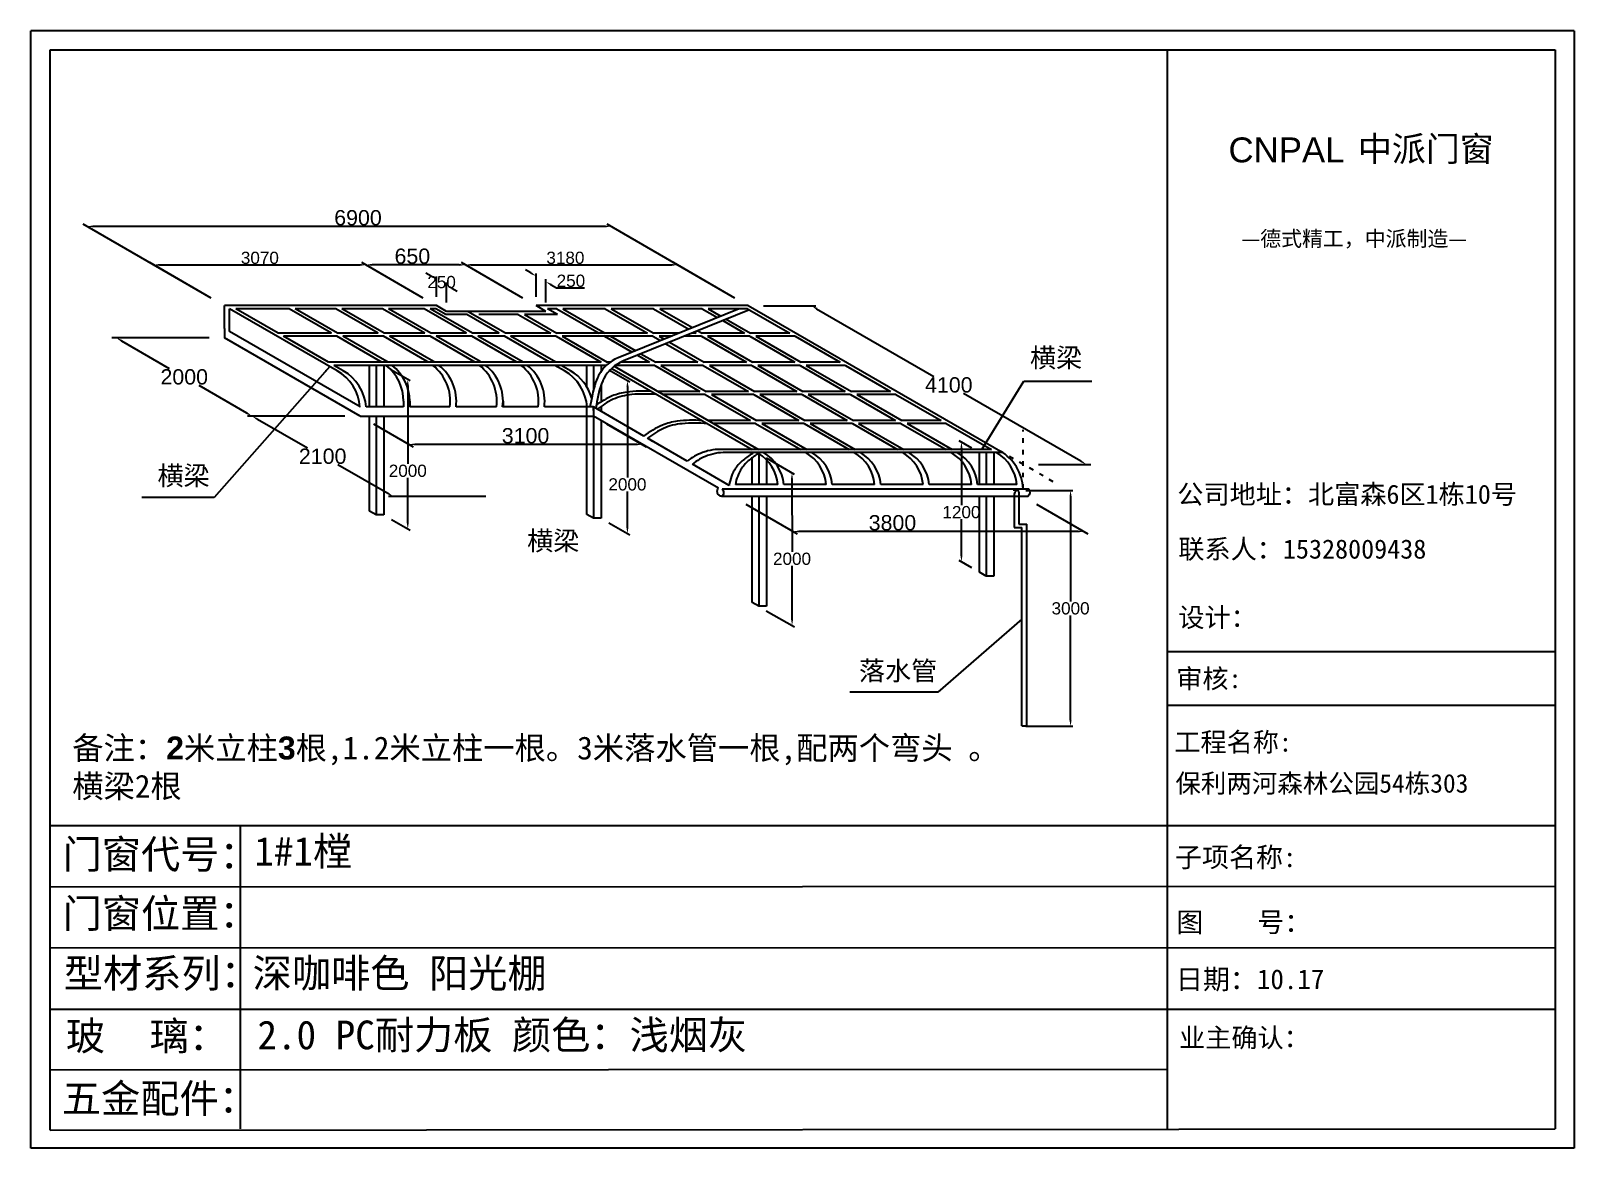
# Model space of a CAD drawing. Header units: inches. Extents: x -138455 to 599497, y -747149 to 13167.
# Drawn here: x 270431 to 290609, y -406641 to -392029 of the extents above; entities that cross this region are included whole.
import ezdxf

# ---------------------------------------------------------------- set-up
doc = ezdxf.new("R2010")
doc.units = ezdxf.units.IN
doc.header["$MEASUREMENT"] = 0
doc.header["$PDMODE"] = 35
doc.header["$PDSIZE"] = -3
doc.linetypes.add('ACAD_ISO03W100', pattern=[30, 12, -18])
doc.layers.add('0 @ 1', color=7, linetype='Continuous')
doc.styles.add('Annotative', font='arialbd.ttf')
doc.styles.add('MtXpl_', font='')
doc.styles.get("Standard").update_dxf_attribs({"font": 'arial.ttf'})
doc.styles.get('MtXpl_').set_extended_font_data('SimSun')
doc.dimstyles.get("Standard").update_dxf_attribs({"dimtxt": 80, "dimasz": 70, "dimexe": 40, "dimexo": 80, "dimgap": 0, "dimtad": 1, "dimtih": 1, "dimtoh": 1, "dimdec": 0, "dimzin": 0, "dimdsep": 46, "dimtxsty": 'Standard', "dimcen": 0.09, "dimadec": 0, "dimazin": 0, "dimtfac": 1, "dimtdec": 0, "dimtofl": 0, "dimtmove": 0, "dimatfit": 3, "dimfxl": 0, "dimtolj": 1, "dimtzin": 0, "dimarcsym": 0})

# ---------------------------------------------------------------- blocks, each defined once
blk = doc.blocks.new('*D1788')
at = {"color": 0, "lineweight": -2, "transparency": 16777216}
for p, q in [((279778, -398218), (280450, -398606)), ((283578, -398218), (284250, -398606)), ((284118, -398576), (280478, -398576))]:
    blk.add_line(p, q, dxfattribs=at)
at = {"color": 0, "transparency": 16777216}
for points in [[(280478, -398562), (280478, -398589), (280398, -398576)], [(284118, -398562), (284118, -398589), (284198, -398576)]]:
    blk.add_solid(points, dxfattribs=at)
at = {"layer": 'Defpoints', "color": 0, "transparency": 16777216}
for p in [(279605, -398118), (283405, -398118), (280398, -398576)]:
    blk.add_point(p, dxfattribs=at)
at = {"color": 0, "transparency": 16777216, "insert": (281696, -398463), "char_height": 160, "attachment_point": 5}
blk.add_mtext('\\A1;{\\H1.25x;3800}', dxfattribs=at)
blk = doc.blocks.new('*D1789')
at = {"color": 0, "lineweight": -2, "transparency": 16777216}
for p, q in [((272761, -396043), (271488, -396043)), ((271617, -396083), (272241, -396443)), ((273254, -397028), (272630, -396667)), ((274536, -397068), (273263, -397068))]:
    blk.add_line(p, q, dxfattribs=at)
at = {"color": 0, "transparency": 16777216}
for points in [[(271624, -396071), (271611, -396094), (271548, -396043)], [(273261, -397016), (273247, -397039), (273323, -397068)]]:
    blk.add_solid(points, dxfattribs=at)
at = {"layer": 'Defpoints', "color": 0, "transparency": 16777216}
for p in [(271548, -396043), (272961, -396043), (274736, -397068)]:
    blk.add_point(p, dxfattribs=at)
at = {"color": 0, "transparency": 16777216, "insert": (272436, -396555), "char_height": 160, "attachment_point": 5}
blk.add_mtext('\\A1;{\\H1.25x;2000}', dxfattribs=at)
blk = doc.blocks.new('*D1790')
at = {"color": 0, "lineweight": -2, "transparency": 16777216}
for p, q in [((275562, -395523), (274760, -395059)), ((276032, -395089), (274892, -395089)), ((276862, -395523), (276060, -395059))]:
    blk.add_line(p, q, dxfattribs=at)
at = {"color": 0, "transparency": 16777216}
for points in [[(274892, -395076), (274892, -395103), (274812, -395089)], [(276032, -395076), (276032, -395103), (276112, -395089)]]:
    blk.add_solid(points, dxfattribs=at)
at = {"layer": 'Defpoints', "color": 0, "transparency": 16777216}
for p in [(274812, -395089), (275736, -395623), (277036, -395623)]:
    blk.add_point(p, dxfattribs=at)
at = {"color": 0, "transparency": 16777216, "insert": (275419, -394977), "char_height": 160, "attachment_point": 5}
blk.add_mtext('\\A1;{\\H1.25x;650 }', dxfattribs=at)
blk = doc.blocks.new('*D1791')
at = {"color": 0, "lineweight": -2, "transparency": 16777216}
for p, q in [((276966, -395195), (276897, -395155)), ((277036, -395507), (277036, -395200)), ((277166, -395582), (277166, -395275)), ((277235, -395350), (277304, -395390)), ((277304, -395390), (277670, -395390))]:
    blk.add_line(p, q, dxfattribs=at)
at = {"color": 0, "transparency": 16777216}
for points in [[(276973, -395183), (276960, -395207), (277036, -395235)], [(277242, -395338), (277228, -395362), (277166, -395310)]]:
    blk.add_solid(points, dxfattribs=at)
at = {"layer": 'Defpoints', "color": 0, "transparency": 16777216}
for p in [(277166, -395310), (277036, -395623), (277166, -395698)]:
    blk.add_point(p, dxfattribs=at)
at = {"color": 0, "transparency": 16777216, "insert": (277492, -395298), "char_height": 160, "attachment_point": 5}
blk.add_mtext('\\A1;250', dxfattribs=at)
blk = doc.blocks.new('*D1792')
at = {"color": 0, "lineweight": -2, "transparency": 16777216}
for p, q in [((275666, -395238), (275597, -395198)), ((275736, -395507), (275736, -395243)), ((275866, -395582), (275866, -395318)), ((275935, -395393), (276004, -395433))]:
    blk.add_line(p, q, dxfattribs=at)
at = {"color": 0, "transparency": 16777216}
for points in [[(275673, -395226), (275660, -395249), (275736, -395278)], [(275942, -395381), (275928, -395404), (275866, -395353)]]:
    blk.add_solid(points, dxfattribs=at)
at = {"layer": 'Defpoints', "color": 0, "transparency": 16777216}
for p in [(275736, -395278), (275736, -395623), (275866, -395698)]:
    blk.add_point(p, dxfattribs=at)
at = {"color": 0, "transparency": 16777216, "insert": (275801, -395315), "char_height": 160, "attachment_point": 5}
blk.add_mtext('\\A1;250', dxfattribs=at)
blk = doc.blocks.new('*D1793')
at = {"color": 0, "lineweight": -2, "transparency": 16777216}
for p, q in [((280011, -395623), (280696, -395623)), ((280705, -395663), (282239, -396548)), ((284161, -397658), (282627, -396772)), ((283605, -397698), (284290, -397698))]:
    blk.add_line(p, q, dxfattribs=at)
at = {"color": 0, "transparency": 16777216}
for points in [[(280712, -395651), (280699, -395674), (280636, -395623)], [(284167, -397646), (284154, -397669), (284230, -397698)]]:
    blk.add_solid(points, dxfattribs=at)
at = {"layer": 'Defpoints', "color": 0, "transparency": 16777216}
for p in [(279811, -395623), (280636, -395623), (283405, -397698)]:
    blk.add_point(p, dxfattribs=at)
at = {"color": 0, "transparency": 16777216, "insert": (282433, -396660), "char_height": 160, "attachment_point": 5}
blk.add_mtext('\\A1;{\\H1.25x;4100}', dxfattribs=at)
blk = doc.blocks.new('*D1821')
at = {"color": 0, "lineweight": -2, "transparency": 16777216}
for p, q in [((274909, -397168), (275428, -397467)), ((277959, -397168), (278478, -397467)), ((278346, -397437), (275456, -397437))]:
    blk.add_line(p, q, dxfattribs=at)
at = {"color": 0, "transparency": 16777216}
for points in [[(275456, -397424), (275456, -397450), (275376, -397437)], [(278346, -397424), (278346, -397450), (278426, -397437)]]:
    blk.add_solid(points, dxfattribs=at)
at = {"layer": 'Defpoints', "color": 0, "transparency": 16777216}
for p in [(274736, -397068), (277786, -397068), (275376, -397437)]:
    blk.add_point(p, dxfattribs=at)
at = {"color": 0, "transparency": 16777216, "insert": (276899, -397325), "char_height": 160, "attachment_point": 5}
blk.add_mtext('\\A1;{\\H1.25x;3100}', dxfattribs=at)
blk = doc.blocks.new('*D1822')
at = {"color": 0, "lineweight": -2, "transparency": 16777216}
for p, q in [((272787, -395523), (271114, -394556)), ((277936, -394586), (271246, -394586)), ((279637, -395523), (277964, -394556))]:
    blk.add_line(p, q, dxfattribs=at)
at = {"color": 0, "transparency": 16777216}
for points in [[(271246, -394573), (271246, -394600), (271166, -394586)], [(277936, -394573), (277936, -394600), (278016, -394586)]]:
    blk.add_solid(points, dxfattribs=at)
at = {"layer": 'Defpoints', "color": 0, "transparency": 16777216}
for p in [(271166, -394586), (272961, -395623), (279811, -395623)]:
    blk.add_point(p, dxfattribs=at)
at = {"color": 0, "transparency": 16777216, "insert": (274708, -394474), "char_height": 160, "attachment_point": 5}
blk.add_mtext('\\A1;{\\H1.25x;6900}', dxfattribs=at)
blk = doc.blocks.new('*D1842')
at = {"color": 0, "lineweight": -2, "transparency": 16777216}
for p, q in [((272787, -395523), (271985, -395059)), ((272117, -395089), (274732, -395089)), ((275562, -395523), (274760, -395059))]:
    blk.add_line(p, q, dxfattribs=at)
at = {"color": 0, "transparency": 16777216}
for points in [[(272117, -395076), (272117, -395103), (272037, -395089)], [(274732, -395076), (274732, -395103), (274812, -395089)]]:
    blk.add_solid(points, dxfattribs=at)
at = {"layer": 'Defpoints', "color": 0, "transparency": 16777216}
for p in [(274812, -395089), (272961, -395623), (275736, -395623)]:
    blk.add_point(p, dxfattribs=at)
at = {"color": 0, "transparency": 16777216, "insert": (273425, -394998), "char_height": 160, "attachment_point": 5}
blk.add_mtext('\\A1;3070 ', dxfattribs=at)
blk = doc.blocks.new('*D1843')
at = {"color": 0, "lineweight": -2, "transparency": 16777216}
for p, q in [((276862, -395523), (276060, -395059)), ((276192, -395089), (278807, -395089)), ((279637, -395523), (278835, -395059))]:
    blk.add_line(p, q, dxfattribs=at)
at = {"color": 0, "transparency": 16777216}
for points in [[(276192, -395076), (276192, -395103), (276112, -395089)], [(278807, -395076), (278807, -395103), (278887, -395089)]]:
    blk.add_solid(points, dxfattribs=at)
at = {"layer": 'Defpoints', "color": 0, "transparency": 16777216}
for p in [(278887, -395089), (277036, -395623), (279811, -395623)]:
    blk.add_point(p, dxfattribs=at)
at = {"color": 0, "transparency": 16777216, "insert": (277420, -394998), "char_height": 160, "attachment_point": 5}
blk.add_mtext('\\A1;3180', dxfattribs=at)
blk = doc.blocks.new('*D1844')
at = {"color": 0, "lineweight": -2, "transparency": 16777216}
for p, q in [((274534, -397068), (273263, -397068)), ((273393, -397107), (274049, -397480)), ((275099, -398078), (274443, -397705)), ((276379, -398118), (275108, -398118))]:
    blk.add_line(p, q, dxfattribs=at)
at = {"color": 0, "transparency": 16777216}
for points in [[(273399, -397096), (273386, -397119), (273323, -397068)], [(275106, -398066), (275093, -398090), (275169, -398118)]]:
    blk.add_solid(points, dxfattribs=at)
at = {"layer": 'Defpoints', "color": 0, "transparency": 16777216}
for p in [(274736, -397068), (275169, -398118), (276582, -398118)]:
    blk.add_point(p, dxfattribs=at)
at = {"color": 0, "transparency": 16777216, "insert": (274246, -397593), "char_height": 160, "attachment_point": 5}
blk.add_mtext('\\A1;{\\H1.25x;2100}', dxfattribs=at)
blk = doc.blocks.new('*D1845')
at = {"color": 0, "lineweight": -2, "transparency": 16777216}
for p, q in [((275144, -396461), (275389, -396602)), ((275359, -396665), (275359, -397691)), ((275359, -398462), (275359, -397875)), ((275144, -398418), (275389, -398559))]:
    blk.add_line(p, q, dxfattribs=at)
at = {"color": 0, "transparency": 16777216}
for points in [[(275345, -396665), (275372, -396665), (275359, -396585)], [(275345, -398462), (275372, -398462), (275359, -398542)]]:
    blk.add_solid(points, dxfattribs=at)
at = {"layer": 'Defpoints', "color": 0, "transparency": 16777216}
for p in [(275044, -396403), (275044, -398360), (275359, -398542)]:
    blk.add_point(p, dxfattribs=at)
at = {"color": 0, "transparency": 16777216, "insert": (275359, -397783), "char_height": 160, "attachment_point": 5}
blk.add_mtext('\\A1;2000', dxfattribs=at)
blk = doc.blocks.new('*D1846')
at = {"color": 0, "lineweight": -2, "transparency": 16777216}
for p, q in [((280045, -397614), (280412, -397826)), ((280382, -397888), (280383, -398842)), ((280384, -399727), (280383, -399026)), ((280047, -399613), (280414, -399824))]:
    blk.add_line(p, q, dxfattribs=at)
at = {"color": 0, "transparency": 16777216}
for points in [[(280395, -397888), (280369, -397888), (280382, -397808)], [(280397, -399727), (280371, -399727), (280384, -399807)]]:
    blk.add_solid(points, dxfattribs=at)
at = {"layer": 'Defpoints', "color": 0, "transparency": 16777216}
for p in [(279945, -397556), (279947, -399555), (280384, -399807)]:
    blk.add_point(p, dxfattribs=at)
at = {"color": 0, "transparency": 16777216, "insert": (280383, -398934), "char_height": 160, "attachment_point": 5}
blk.add_mtext('\\A1;2000', dxfattribs=at)
blk = doc.blocks.new('*D1847')
at = {"color": 0, "lineweight": -2, "transparency": 16777216}
for p, q in [((277987, -396461), (278262, -396620)), ((278232, -396682), (278231, -397870)), ((278231, -398522), (278231, -398053)), ((277986, -398461), (278261, -398620))]:
    blk.add_line(p, q, dxfattribs=at)
at = {"color": 0, "transparency": 16777216}
for points in [[(278218, -396682), (278245, -396682), (278232, -396602)], [(278217, -398522), (278244, -398522), (278231, -398602)]]:
    blk.add_solid(points, dxfattribs=at)
at = {"layer": 'Defpoints', "color": 0, "transparency": 16777216}
for p in [(277887, -396403), (277886, -398403), (278231, -398602)]:
    blk.add_point(p, dxfattribs=at)
at = {"color": 0, "transparency": 16777216, "insert": (278231, -397961), "char_height": 160, "width": 480, "attachment_point": 5}
blk.add_mtext('\\A1;2000', dxfattribs=at)
blk = doc.blocks.new('*D1848')
at = {"color": 0, "lineweight": -2, "transparency": 16777216}
for p, q in [((283440, -398039), (284055, -398039)), ((284025, -398119), (284025, -399490)), ((284025, -401044), (284025, -399673)), ((283440, -401124), (284055, -401124))]:
    blk.add_line(p, q, dxfattribs=at)
at = {"color": 0, "transparency": 16777216}
for points in [[(284011, -398119), (284038, -398119), (284025, -398039)], [(284011, -401044), (284038, -401044), (284025, -401124)]]:
    blk.add_solid(points, dxfattribs=at)
at = {"layer": 'Defpoints', "color": 0, "transparency": 16777216}
for p in [(283340, -398039), (283340, -401124), (284025, -401124)]:
    blk.add_point(p, dxfattribs=at)
at = {"color": 0, "transparency": 16777216, "insert": (284025, -399582), "char_height": 160, "attachment_point": 5}
blk.add_mtext('\\A1;3000', dxfattribs=at)
blk = doc.blocks.new('*D1849')
at = {"color": 0, "lineweight": -2, "transparency": 16777216}
for p, q in [((282736, -397487), (282568, -397390)), ((282598, -397487), (282598, -398232)), ((282598, -398891), (282598, -398415)), ((282736, -399051), (282568, -398954))]:
    blk.add_line(p, q, dxfattribs=at)
at = {"color": 0, "transparency": 16777216}
for points in [[(282585, -397487), (282612, -397487), (282598, -397407)], [(282585, -398891), (282612, -398891), (282598, -398971)]]:
    blk.add_solid(points, dxfattribs=at)
at = {"layer": 'Defpoints', "color": 0, "transparency": 16777216}
for p in [(282836, -397544), (282598, -398971), (282836, -399109)]:
    blk.add_point(p, dxfattribs=at)
at = {"color": 0, "transparency": 16777216, "insert": (282598, -398324), "char_height": 160, "attachment_point": 5}
blk.add_mtext('\\A1;1200', dxfattribs=at)

msp = doc.modelspace()

# ---------------------------------------------------------------- linework, layer by layer
for p, q in [((290609.1, -392028.8), (270430.8, -392028.8)), ((270430.8, -406640.8), (270430.8, -392028.8)), ((290609.1, -392028.8), (290609.1, -406640.8)), ((270681.4, -392278.5), (290359.3, -392278.5)), ((270681.4, -406404.4), (270681.4, -392278.5)), ((285290, -392278.5), (285290, -406391.3)), ((290359.3, -392278.5), (290359.3, -406390.4)), ((272960.7, -395922.6), (272960.7, -395622.6)), ((275735.7, -395622.6), (272960.7, -395622.6)), ((274436, -396474.4), (273029.9, -395662.6)), ((273029.9, -395962.6), (273029.9, -395662.6)), ((273664.8, -395983), (273109.9, -395662.6)), ((273806.4, -395662.6), (273109.9, -395662.6)), ((274361.2, -395983), (273806.4, -395662.6)), ((274441.3, -395983), (273886.5, -395662.6)), ((274416.4, -395662.6), (273886.5, -395662.6)), ((274971.2, -395983), (274416.4, -395662.6)), ((275051.3, -395983), (274496.5, -395662.6)), ((275026.4, -395662.6), (274496.5, -395662.6)), ((275581.2, -395983), (275026.4, -395662.6)), ((275661.3, -395983), (275106.5, -395662.6)), ((275571.7, -395662.6), (275106.5, -395662.6)), ((276126.6, -395983), (275571.7, -395662.6)), ((275724.9, -395662.6), (275651.8, -395662.6)), ((276206.7, -395983), (275651.8, -395662.6)), ((275854.8, -395737.6), (275724.9, -395662.6)), ((275865.6, -395697.6), (275735.7, -395622.6)), ((279810.7, -395622.6), (277035.7, -395622.6)), ((277165.6, -395697.6), (277035.7, -395622.6)), ((277306.6, -395662.6), (277184.9, -395662.6)), ((277314.8, -395737.6), (277184.9, -395662.6)), ((277306.6, -395662.6), (277861.5, -395983)), ((277386.6, -395662.6), (277941.5, -395983)), ((277939.9, -395662.6), (277386.6, -395662.6)), ((277939.9, -395662.6), (278494.8, -395983)), ((278019.9, -395662.6), (278574.8, -395983)), ((278573.3, -395662.6), (278019.9, -395662.6)), ((279692.7, -395662.6), (278108.2, -396306)), ((279824.9, -395677), (278177.5, -396346)), ((278573.3, -395662.6), (279035.5, -395929.5)), ((278653.3, -395662.6), (279082.4, -395910.4)), ((279206.6, -395662.6), (278653.3, -395662.6)), ((279206.6, -395662.6), (279407.3, -395778.5)), ((279286.6, -395662.6), (279454.3, -395759.4)), ((279799.9, -395662.6), (279286.6, -395662.6)), ((279799.9, -395662.6), (280354.8, -395983)), ((279810.7, -395622.6), (283139.3, -397544.4)), ((276129.8, -395737.6), (275854.8, -395737.6)), ((277165.6, -395697.6), (275865.6, -395697.6)), ((276554.8, -395983), (276129.8, -395737.6)), ((276634.8, -395983), (276140.6, -395697.6)), ((276803.2, -395737.6), (276289.8, -395737.6)), ((276803.2, -395737.6), (277228.2, -395983)), ((276883.2, -395737.6), (277308.2, -395983)), ((277314.8, -395737.6), (276883.2, -395737.6)), ((279476.6, -395818.5), (279761.5, -395983)), ((279523.6, -395799.4), (279841.5, -395983)), ((272960.7, -395922.6), (272960.7, -396042.6)), ((274736, -397067.6), (272960.7, -396042.6)), ((274736, -396947.6), (273029.9, -395962.6)), ((274361.2, -395983), (273664.8, -395983)), ((274323.6, -396363.3), (273734.1, -396023)), ((274430.5, -396023), (273734.1, -396023)), ((275004.1, -396354.1), (274430.5, -396023)), ((274971.2, -395983), (274441.3, -395983)), ((275084.1, -396354.1), (274510.6, -396023)), ((275040.5, -396023), (274510.6, -396023)), ((275614.1, -396354.1), (275040.5, -396023)), ((275581.2, -395983), (275051.3, -395983)), ((275694.1, -396354.1), (275120.6, -396023)), ((275650.5, -396023), (275120.6, -396023)), ((276224.1, -396354.1), (275650.5, -396023)), ((276126.6, -395983), (275661.3, -395983)), ((276304.1, -396354.1), (275730.6, -396023)), ((276195.9, -396023), (275730.6, -396023)), ((276785.4, -396363.3), (276195.9, -396023)), ((276554.8, -395983), (276206.7, -395983)), ((276865.5, -396363.3), (276276, -396023)), ((276624.1, -396023), (276276, -396023)), ((277213.6, -396363.3), (276624.1, -396023)), ((277228.2, -395983), (276634.8, -395983)), ((277228.2, -395983), (276634.8, -395983)), ((277293.6, -396363.3), (276704.1, -396023)), ((277297.4, -396023), (276704.1, -396023)), ((277297.4, -396023), (277887, -396363.3)), ((278494.8, -395983), (277308.2, -395983)), ((277377.4, -396023), (277967, -396363.3)), ((278564.1, -396023), (277377.4, -396023)), ((277930.8, -396023), (278291.8, -396231.4)), ((278494.8, -395983), (277941.5, -395983)), ((278010.8, -396023), (278338.8, -396212.3)), ((278564.1, -396023), (278010.8, -396023)), ((278564.1, -396023), (278663.6, -396080.4)), ((278903.7, -395983), (278574.8, -395983)), ((278644.1, -396023), (278710.6, -396061.4)), ((278805.2, -396023), (278644.1, -396023)), ((279197.4, -396023), (278973, -396023)), ((279128.2, -395983), (279071.5, -395983)), ((279104.8, -395969.5), (279128.2, -395983)), ((279151.7, -395950.4), (279208.2, -395983)), ((279197.4, -396023), (279787, -396363.3)), ((279761.5, -395983), (279208.2, -395983)), ((279277.4, -396023), (279867, -396363.3)), ((279830.8, -396023), (279277.4, -396023)), ((279830.8, -396023), (280420.3, -396363.3)), ((280354.8, -395983), (279841.5, -395983)), ((280424.1, -396023), (279910.8, -396023)), ((279910.8, -396023), (280500.3, -396363.3)), ((280424.1, -396023), (281013.6, -396363.3)), ((278361.1, -396271.4), (278520.3, -396363.3)), ((278408.1, -396252.3), (278600.3, -396363.3)), ((278732.9, -396120.4), (279153.6, -396363.3)), ((278779.9, -396101.4), (279233.6, -396363.3)), ((277887, -396363.3), (274323.6, -396363.3)), ((274516, -396474.4), (274392.9, -396403.3)), ((277955.6, -396403.3), (274392.9, -396403.3)), ((274857.8, -396947.6), (274857.8, -396403.3)), ((274944.4, -396403.3), (274944.4, -396947.6)), ((275044.4, -396403.3), (275044.4, -396947.6)), ((277406, -396474.4), (277282.9, -396403.3)), ((277486, -396474.4), (277362.9, -396403.3)), ((277699.4, -396683.5), (277699.4, -396403.3)), ((277786, -396403.3), (277786, -396729)), ((277886, -396403.3), (277886, -396483.5)), ((278004.4, -396363.3), (277967, -396363.3)), ((278025.1, -396443.1), (279863.4, -397504.4)), ((278057.4, -396415.5), (279943.4, -397504.4)), ((278589.6, -396403.3), (278073.6, -396403.3)), ((278520.3, -396363.3), (278139.4, -396363.3)), ((278589.6, -396403.3), (279179.1, -396743.7)), ((279153.6, -396363.3), (278600.3, -396363.3)), ((278669.6, -396403.3), (279259.1, -396743.7)), ((279222.9, -396403.3), (278669.6, -396403.3)), ((279222.9, -396403.3), (279812.4, -396743.7)), ((279787, -396363.3), (279233.6, -396363.3)), ((279302.9, -396403.3), (279892.4, -396743.7)), ((279856.2, -396403.3), (279302.9, -396403.3)), ((279856.2, -396403.3), (280445.8, -396743.7)), ((280420.3, -396363.3), (279867, -396363.3)), ((279936.2, -396403.3), (280525.8, -396743.7)), ((280489.6, -396403.3), (279936.2, -396403.3)), ((280489.6, -396403.3), (281079.1, -396743.7)), ((281013.6, -396363.3), (280500.3, -396363.3)), ((281082.9, -396403.3), (280569.6, -396403.3)), ((280569.6, -396403.3), (281159.1, -396743.7)), ((281082.9, -396403.3), (281672.4, -396743.7)), ((277886, -396660.5), (277886, -396880.3)), ((275304.1, -396873.8), (275304.1, -396947.6)), ((275384.1, -396873.7), (275384.1, -396947.6)), ((276604.1, -396873.7), (276604.1, -396947.3)), ((277699.4, -398353.3), (277699.4, -396905.2)), ((279179.1, -396743.7), (278625.8, -396743.7)), ((279248.4, -396783.7), (278695, -396783.7)), ((279248.4, -396783.7), (279837.9, -397124)), ((279812.4, -396743.7), (279259.1, -396743.7)), ((279328.4, -396783.7), (279917.9, -397124)), ((279881.7, -396783.7), (279328.4, -396783.7)), ((279881.7, -396783.7), (280471.2, -397124)), ((280445.8, -396743.7), (279892.4, -396743.7)), ((280515, -396783.7), (279961.7, -396783.7)), ((279961.7, -396783.7), (280551.2, -397124)), ((280515, -396783.7), (281104.6, -397124)), ((281079.1, -396743.7), (280525.8, -396743.7)), ((281148.4, -396783.7), (280595, -396783.7)), ((280595, -396783.7), (281184.6, -397124)), ((281148.4, -396783.7), (281737.9, -397124)), ((281672.4, -396743.7), (281159.1, -396743.7)), ((281741.7, -396783.7), (281228.4, -396783.7)), ((281228.4, -396783.7), (281817.9, -397124)), ((281741.7, -396783.7), (282331.2, -397124)), ((274436.1, -397067.6), (273263.3, -397067.6)), ((274736, -396947.6), (274734.2, -396947.6)), ((274736, -397067.6), (277786, -397067.6)), ((275304.1, -396947.6), (274814.2, -396947.6)), ((274857.8, -398310.1), (274857.8, -397067.6)), ((274944.4, -397067.6), (274944.4, -398360.1)), ((275044.4, -397067.6), (275044.4, -398360.1)), ((275909.6, -396947.6), (275384.1, -396947.6)), ((276519.6, -396947.6), (275989.6, -396947.6)), ((277064.9, -396947.6), (276599.6, -396947.6)), ((277784.2, -396947.6), (277144.9, -396947.6)), ((277699.4, -397184.3), (277699.4, -397067.6)), ((277784.2, -396947.6), (277786, -396947.6)), ((278443.8, -397327.4), (277786, -396947.6)), ((277786, -396947.6), (277786, -398403.3)), ((277786, -396994), (277786, -397067.6)), ((279420.3, -398011.2), (277786, -397067.6)), ((277786, -397067.6), (277786, -397184.3)), ((277886, -396940.9), (277886, -397005.3)), ((277886, -397125.3), (277886, -398403.3)), ((277886, -397125.9), (277886, -397184.3)), ((279837.9, -397124), (279284.6, -397124)), ((279907.2, -397164), (279353.8, -397164)), ((279907.2, -397164), (280496.7, -397504.4)), ((280471.2, -397124), (279917.9, -397124)), ((279987.2, -397164), (280576.7, -397504.4)), ((280540.5, -397164), (279987.2, -397164)), ((280540.5, -397164), (281130, -397504.4)), ((281104.6, -397124), (280551.2, -397124)), ((280620.5, -397164), (281210, -397504.4)), ((281173.8, -397164), (280620.5, -397164)), ((281173.8, -397164), (281763.4, -397504.4)), ((281737.9, -397124), (281184.6, -397124)), ((281253.8, -397164), (281843.4, -397504.4)), ((281807.2, -397164), (281253.8, -397164)), ((281807.2, -397164), (282396.7, -397504.4)), ((282331.2, -397124), (281817.9, -397124)), ((282400.5, -397164), (281887.2, -397164)), ((281887.2, -397164), (282476.7, -397504.4)), ((282400.5, -397164), (282990, -397504.4)), ((278565.1, -397397.4), (278494.9, -397356.9)), ((279011.9, -397655.4), (278494.9, -397356.9)), ((279863.4, -397504.4), (279414.1, -397504.4)), ((282990, -397504.4), (279863.4, -397504.4)), ((279561.4, -397972.6), (279079.8, -397694.6)), ((279883.2, -397544.4), (279481, -397544.4)), ((279860.8, -397962.1), (279860.8, -397613.8)), ((283136.9, -397544.4), (279883.2, -397544.4)), ((279947.4, -397554.7), (279947.4, -397962.1)), ((280047.4, -397635.9), (280047.4, -397962.1)), ((282836.2, -397962.1), (282836.2, -397544.4)), ((282922.8, -397544.4), (282922.8, -397962.1)), ((283022.8, -397544.4), (283022.8, -397962.1)), ((283139.3, -397544.4), (283136.9, -397544.4)), ((279468.5, -398017.5), (283477.1, -398017.5)), ((280196.2, -397962.1), (279642.9, -397962.1)), ((279806, -397963.2), (279804.1, -397962.1)), ((280829.5, -397962.1), (280276.2, -397962.1)), ((281462.9, -397962.1), (280909.5, -397962.1)), ((282096.2, -397962.1), (281542.9, -397962.1)), ((282729.5, -397962.1), (282176.2, -397962.1)), ((283322.9, -397962.1), (282809.5, -397962.1)), ((283331.6, -398036.9), (283274.8, -398036.9)), ((283288.1, -398106.5), (283288.1, -398524.4)), ((283348.9, -398059.8), (283348.9, -398479.3)), ((274944.4, -398360.1), (274857.8, -398310.1)), ((283130.4, -398117.6), (279466.5, -398117.6)), ((283468.4, -398117.6), (279604.7, -398117.6)), ((279860.8, -399504.7), (279860.8, -398117.6)), ((279947.4, -398117.6), (279947.4, -399554.7)), ((280047.4, -398117.6), (280047.4, -399554.7)), ((282836.2, -399108.7), (282836.2, -398117.6)), ((282922.8, -398117.6), (282922.8, -399158.7)), ((283022.8, -398117.6), (283022.8, -399158.7)), ((275044.4, -398360.1), (274944.4, -398360.1)), ((277786, -398403.3), (277699.4, -398353.3)), ((277886, -398403.3), (277786, -398403.3)), ((283348.9, -398479.3), (283452.4, -398479.3)), ((283452.4, -401116), (283452.4, -398479.3)), ((283288.1, -398524.4), (283389.4, -398524.4)), ((283389.4, -401116), (283389.4, -398524.4)), ((282922.8, -399158.7), (282836.2, -399108.7)), ((283022.8, -399158.7), (282922.8, -399158.7)), ((279947.4, -399554.7), (279860.8, -399504.7)), ((280047.4, -399554.7), (279947.4, -399554.7)), ((285290, -400145.7), (290359.3, -400145.7)), ((285290, -400847.7), (290359.3, -400847.7)), ((283389.4, -401116), (283452.4, -401116)), ((270678.8, -402422), (290359.3, -402422)), ((273165.4, -402422), (273166.6, -406386.5)), ((270679.3, -403221.9), (290359.3, -403216.5)), ((270679.9, -404022), (290359.3, -404016.5)), ((270680.4, -404822.6), (290359.3, -404822.6)), ((270680.9, -405616.6), (285290, -405609.5)), ((270681.4, -406404.4), (290359.3, -406390.4)), ((290609.1, -406640.8), (270430.8, -406640.8))]:
    msp.add_line(p, q)
at = {"linetype": 'ACAD_ISO03W100', "ltscale": 5}
for p, q in [((283404.7, -398017.5), (283404.7, -397244.6)), ((283798.7, -397925.1), (283139.3, -397544.4))]:
    msp.add_line(p, q, dxfattribs=at)
for centre, radius, start, end in [((274136, -396994), 600, 4.43628, 60), ((274216, -396994), 600, 4.43628, 60), ((274704.1, -396873.8), 600, 58.29185, 60), ((274704.1, -396873.8), 600, 0, 51.63472), ((274784.1, -396873.7), 600, 58.27907, 60), ((274784.1, -396873.7), 600, 0, 51.62389), ((275314.1, -396873.8), 600, 58.29185, 60), ((275314.1, -396873.8), 600, 352.93086, 51.63472), ((275394.1, -396873.7), 600, 58.27907, 60), ((275394.1, -396873.7), 600, 352.92409, 51.62389), ((275924.1, -396873.8), 600, 58.29185, 60), ((275924.1, -396873.8), 600, 352.93086, 51.63472), ((276004.1, -396873.7), 600, 58.27907, 60), ((276004.1, -396873.7), 600, 352.92409, 51.62389), ((276469.5, -396873.8), 600, 352.93086, 51.63472), ((276549.5, -396873.7), 600, 352.92409, 51.62389), ((277106, -396994), 600, 4.43628, 60), ((277186, -396994), 600, 15.76101, 60), ((278296.3, -396769.2), 500, 112.09958, 152.07988), ((278365.6, -396809.2), 500, 112.09958, 152.07988), ((277186, -396994), 600, 0, 4.43628), ((279414.1, -398004.4), 500, 90, 105.67472), ((279481, -398044.4), 500, 90, 105.67472), ((279662, -398008.7), 536.2, 4.98571, 57.84534), ((279742, -398008.7), 536.2, 4.98571, 59.98562), ((280295.4, -398008.7), 536.2, 4.98571, 59.98562), ((280375.4, -398008.7), 536.2, 4.98571, 59.98562), ((280928.7, -398008.7), 536.2, 4.98571, 59.98562), ((281008.7, -398008.7), 536.2, 4.98571, 59.98562), ((281562, -398008.7), 536.2, 4.98571, 59.98562), ((281642, -398008.7), 536.2, 4.98571, 59.98562), ((282195.4, -398008.7), 536.2, 4.98571, 59.98562), ((282275.4, -398008.7), 536.2, 4.98571, 59.98562), ((282788.7, -398008.7), 536.2, 4.98571, 59.98562), ((282804.7, -398044), 600, 2.53046, 60)]:
    msp.add_arc(centre, radius, start, end)
at = {"extrusion": (0, 0, -1)}
for centre, ratio, start_param, end_param in [((279422.7, -398055.5), 0.7767923, 1.4392834, 3.0249881), ((283422.9, -398056.6), 0.8759307, 1.4814637, 3.0082036)]:
    msp.add_ellipse(centre, major_axis=(-38.1, 66), ratio=ratio, start_param=start_param, end_param=end_param, dxfattribs=at)
msp.add_ellipse((283317.6, -398077.3), major_axis=(-22.1, -38.3), ratio=0.5773503, start_param=2.3396222, end_param=5.8441457)
for points, knots in [([(277854.5, -396535.1), (277848.8, -396545.9), (277805.1, -396633.6), (277783.1, -396730.6), (277739.8, -396947.6)], [204.7330516, 204.7330516, 204.7330516, 204.7330516, 241.6221714, 501.530664, 501.530664, 501.530664, 501.530664]), ([(277923.8, -396575.1), (277918.1, -396585.9), (277865.1, -396692.2), (277843.9, -396812.3), (277824.9, -396920.1), (277822.2, -396935.2), (277819.6, -396950.3), (277816.9, -396965.4)], [204.7330516, 204.7330516, 204.7330516, 204.7330516, 241.6221714, 564.6170848, 564.6170848, 564.6170848, 609.9324223, 609.9324223, 609.9324223, 609.9324223]), ([(278545.8, -396743.7), (278437.8, -396741.1), (278263.5, -396736.8), (278014.3, -396798.2), (277891, -396875.8), (277824.9, -396920.1)], [0, 0, 0, 0, 322.833592, 521.4777382, 758.2434691, 758.2434691, 758.2434691, 758.2434691]), ([(279279, -397523), (279256.3, -397529.4), (279161.2, -397558.7), (279071.7, -397608), (279011.9, -397655.4)], [73.3925562, 73.3925562, 73.3925562, 73.3925562, 144.2518303, 371.798702, 371.798702, 371.798702, 371.798702]), ([(279345.9, -397563), (279323.2, -397569.4), (279228.5, -397598.5), (279139.3, -397647.6), (279079.8, -397694.6)], [73.3925562, 73.3925562, 73.3925562, 73.3925562, 144.2518303, 370.5152153, 370.5152153, 370.5152153, 370.5152153]), ([(279883.2, -397544.4), (279877.9, -397547.8), (279872.7, -397551.3), (279867.4, -397554.7), (279825.5, -397582.2), (279742.6, -397636.4), (279618.4, -397766.5), (279572.3, -397892.6), (279561.5, -397971.7), (279561.4, -397972.6)], [-18.8475071, -18.8475071, -18.8475071, -18.8475071, 0, 0, 0, 150.1109633, 296.4566192, 532.651909, 535.3145896, 535.3145896, 535.3145896, 535.3145896]), ([(279947.4, -397554.7), (279905.5, -397582.2), (279822.6, -397636.4), (279700.3, -397764.6), (279654.5, -397886.5), (279642.9, -397962.1)], [0, 0, 0, 0, 150.1109633, 296.4566192, 524.7347713, 524.7347713, 524.7347713, 524.7347713]), ([(279466.5, -398117.6), (279448.7, -398116.9), (279423.2, -398105.2), (279404.1, -398067.3), (279406.3, -398033.9), (279416.2, -398017), (279420.3, -398011.2)], [0, 0, 0, 0, 43.5389578, 80.4258288, 118.5422886, 139.6704381, 139.6704381, 139.6704381, 139.6704381])]:
    msp.add_open_spline(points, degree=3, knots=knots)
for points in [[(278615, -396783.7), (278288, -396785.9), (278044.3, -396846.8), (277836.1, -396976.5)], [(279204.6, -397124), (278881.9, -397134), (278689.7, -397184.3), (278443, -397328)], [(279273.8, -397164), (278946.8, -397166.2), (278703.1, -397227.2), (278494.9, -397356.9)]]:
    msp.add_spline(points, degree=3)
msp.add_solid([(273399.2, -397096.1), (273385.9, -397119.1), (273323.3, -397067.6)])

# ---------------------------------------------------------------- texts
msp.add_text('CNPAL', height=325.75).set_placement((286090, -393748.4))
at = {"style": 'MtXpl_'}
for s, height, p in [('中派门窗', 325.75, (287781.4, -393735)), ('—德式精工，中派制造—', 200.459, (286260.4, -394846.5)), ('公司地址：北富森6区1栋10号', 250.574, (285420.5, -398214.4)), ('联系人：15328009438', 250.574, (285434.1, -398930.7)), ('设计：', 250.57, (285434.5, -399825)), ('审核:', 250.57, (285407, -400624.7)), ('工程名称:', 250.57, (285381.9, -401455.5)), ('保利两河森林公园54栋303 ', 244.399, (285395.1, -401991.8)), ('子项名称:', 258.93, (285389.8, -402965.1)), ('图    号：', 258.93, (285408.4, -403814.3)), ('日期：10.17', 258.93, (285402.3, -404561.6)), ('业主确认：', 250.57, (285444.1, -405321.7))]:
    msp.add_text(s, height=height, dxfattribs=at).set_placement(p)
at = {"layer": '0 @ 1', "style": 'Annotative'}
for s, p in [('门窗代号：', (270845.7, -402985)), ('门窗位置：', (270845.7, -403759.3)), ('型材系列：', (270861.5, -404541.6)), ('玻    璃：', (270887.8, -405361.8)), ('五金配件：', (270836.4, -406178.9))]:
    msp.add_text(s, height=375.86, dxfattribs=at).set_placement(p)
at = {"layer": '0 @ 1', "attachment_point": 1, "style": 'Annotative'}
for s, width, insert, char_height in [('{\\fSimSun|b1|i0|c134|p2;横梁}', 1465.97, (283494.7, -396179.2), 250), ('{\\fSimSun|b1|i0|c134|p2;横梁}', 1465.97, (272086.3, -397721.2), 250), ('{\\fSimSun|b1|i0|c134|p2;横梁}', 1465.97, (276919.8, -398572.8), 250), ('{\\fSimSun|b1|i0|c134|p2;落水管}', 1465.97, (281258.1, -400273.4), 250), ('{\\fSimSun|b1|i0|c134|p2;备注：}2{\\fSimSun|b1|i0|c134|p2;米立柱}3{\\fSimSun|b1|i0|c134|p2;根,1.2米立柱一根。3米落水管一根,配两个弯头 。\\P横梁2根}', 13022.801, (270971.9, -401257.2), 300), ('{\\fSimSun|b1|i0|c134|p2;1#1樘}', 4396.385, (273352.7, -402570.8), 375.861), ('{\\fSimSun|b1|i0|c134|p2;深咖啡色 阳光棚}', 9006.576, (273330.7, -404164.4), 375.861), ('{\\fSimSun|b1|i0|c134|p2;2.0 PC耐力板 颜色：浅烟灰}', 7839.588, (273393.5, -404972.1), 375.861)]:
    msp.add_mtext_dynamic_manual_height_columns(s, width=width, gutter_width=903.5, heights=[0], dxfattribs=dict(at, insert=insert, char_height=char_height))

# ---------------------------------------------------------------- dimensions: what is measured, and where the dimension line sits
for base, p1, p2, angle, text, picture, middle in [((271166, -394586.4), (279810.7, -395622.6), (272960.7, -395622.6), 180, '{\\H1.25x;6900}', '*D1822', (274708.1, -394586.4)), ((274812.2, -395089.5), (277035.7, -395622.6), (275735.7, -395622.6), 180, '{\\H1.25x;650 }', '*D1790', (275419.4, -395089.5)), ((278887.2, -395089.5), (277035.7, -395622.6), (279810.7, -395622.6), 0, '3180', '*D1843', (277420.1, -395089.5)), ((275735.7, -395277.6), (275865.6, -395697.6), (275735.7, -395622.6), 150, '250', '*D1792', (275800.6, -395315.1)), ((275358.8, -398541.6), (275044.4, -396403.3), (275044.4, -398360.1), 270, '2000', '*D1845', (275358.8, -397782.9)), ((278230.6, -398602.3), (277887, -396403.3), (277886, -398403.3), 269.973, '2000', '*D1847', (278230.9, -397961.4)), ((275376, -397437.1), (277786, -397067.6), (274736, -397067.6), 180, '{\\H1.25x;3100}', '*D1821', (276899.3, -397437.1)), ((282598.3, -398971.4), (282836.2, -397544.4), (282836.2, -399108.7), 270, '1200', '*D1849', (282598.3, -398323.6)), ((280384, -399806.8), (279945.2, -397556.2), (279947.4, -399554.7), 270.06242, '2000', '*D1846', (280383.1, -398934.1)), ((280397.8, -398575.5), (283404.7, -398117.6), (279604.7, -398117.6), 180, '{\\H1.25x;<>}', '*D1788', (281695.8, -398575.5))]:
    dim = msp.add_linear_dim(base=base, p1=p1, p2=p2, angle=angle, text=text, dimstyle='Standard', override={"dimtxt": 160, "dimasz": 80, "dimexe": 30, "dimexo": 100, "dimgap": 10, "dimfxl": 100})
    dim.commit()
    dim.dimension.update_dxf_attribs({"geometry": picture, "text_midpoint": middle, "dimtype": 161})
for p1, p2, distance, text, picture, middle in [((272960.7, -395622.6), (275735.7, -395622.6), 533.1, '3070 ', '*D1842', (273424.7, -394997.7)), ((277035.7, -395622.6), (277165.6, -395697.6), 335.7, '250', '*D1791', (277492, -395298.3)), ((283404.7, -397697.6), (279810.7, -395622.6), -412.7, '{\\H1.25x;4100}', '*D1793', (282433, -396660.1)), ((274736, -397067.6), (272960.7, -396042.6), 706.4, '{\\H1.25x;2000}', '*D1789', (272435.6, -396555.1)), ((274736, -397067.6), (276581.7, -398117.6), -698.6, '{\\H1.25x;2100}', '*D1844', (274246.1, -397592.6)), ((283339.7, -398038.9), (283339.7, -401124.3), 684.9, '3000', '*D1848', (284024.6, -399581.6))]:
    dim = msp.add_aligned_dim(p1=p1, p2=p2, distance=distance, text=text, dimstyle='Standard', override={"dimtxt": 160, "dimasz": 80, "dimexe": 30, "dimexo": 100, "dimgap": 10, "dimfxl": 100})
    dim.commit()
    dim.dimension.update_dxf_attribs({"geometry": picture, "text_midpoint": middle})

# ---------------------------------------------------------------- leaders
for points in [[(274337.7, -396417.6), (272828.7, -398131.8), (271881.7, -398131.8)], [(282864, -397504.4), (283412.9, -396612), (284301.4, -396612)], [(283389.4, -399724.2), (282289.9, -400675.4), (281139, -400675.4)]]:
    msp.add_leader(points, dimstyle='Standard', override={"dimtxt": 160, "dimasz": 80, "dimexe": 30, "dimexo": 100, "dimgap": 10, "dimtad": 0, "dimfxl": 100})

doc.saveas('drawing.dxf')
